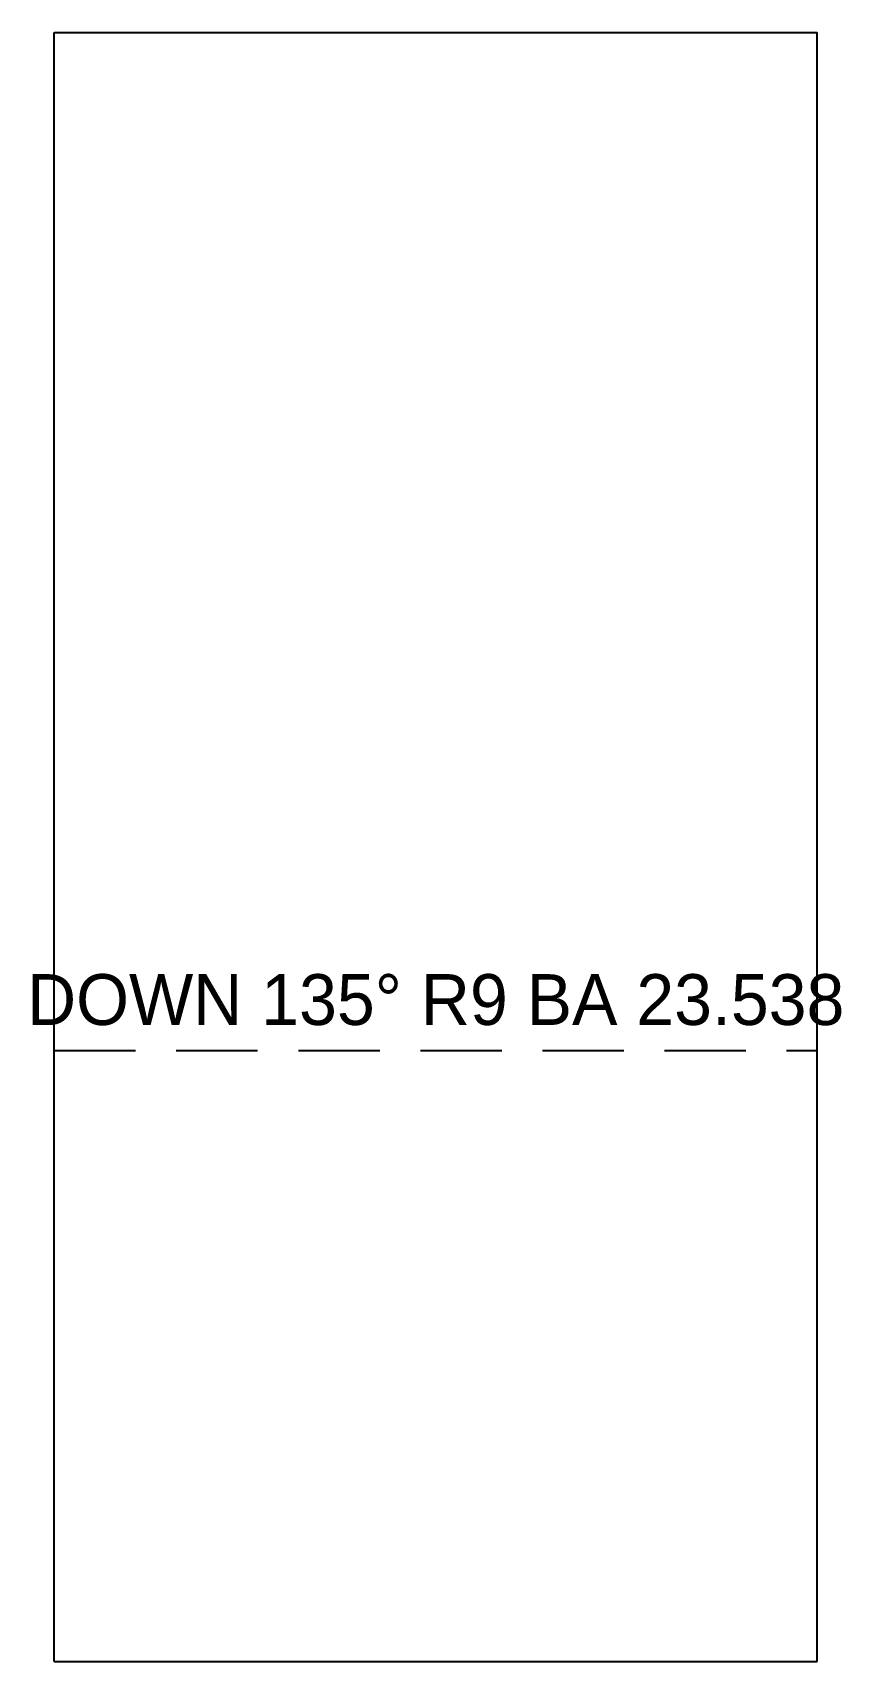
# Model space of a CAD drawing. Extents: x -1.1 to 38.7, y 0 to 80.1.
import ezdxf
from ezdxf.enums import TextEntityAlignment as Align

# ---------------------------------------------------------------- set-up
doc = ezdxf.new("R2010")
doc.units = 0
doc.linetypes.add('DASHED', pattern=[6, 4, -2])
for name, color, linetype in [('BEND_DOWN', 1, 'DASHED'), ('NOTES', 2, 'CONTINUOUS'), ('OUTLINE', 7, 'CONTINUOUS')]:
    doc.layers.add(name, color=color, linetype=linetype)

msp = doc.modelspace()

# ---------------------------------------------------------------- linework, layer by layer
at = {"layer": 'BEND_DOWN'}
msp.add_line((0, 30.041), (37.5, 30.041), dxfattribs=at)
at = {"layer": 'OUTLINE'}
for p, q in [((0, 0), (0, 80.083)), ((0, 80.083), (37.5, 80.083)), ((37.5, 0), (37.5, 80.083)), ((0, 0), (37.5, 0))]:
    msp.add_line(p, q, dxfattribs=at)

# ---------------------------------------------------------------- texts
at = {"layer": 'NOTES'}
msp.add_text('DOWN 135%%d R9 BA 23.538', height=2.5, dxfattribs=at).set_placement((18.75, 32.541), align=Align.MIDDLE_CENTER)

doc.saveas('drawing.dxf')
